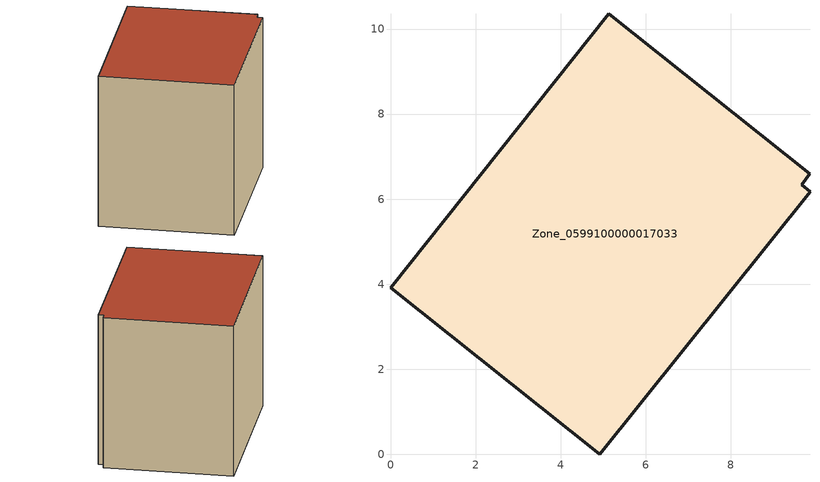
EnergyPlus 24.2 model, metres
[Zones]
Zone_0599100000017033
 floor ground (C_G): 0,3.91 5.13,10.36 9.86,6.6 9.67,6.34 9.86,6.17 4.92,0 z0.6
 wall outside (C_F): 5.13,10.36 0,3.91 4.92,0 9.86,6.17 9.67,6.34 9.86,6.6 5.13,10.36 z0.6:8.06
 roof outside (C_R): 0,3.91 4.92,0 9.86,6.17 9.67,6.34 9.86,6.6 5.13,10.36 z8.06
[BUILDING]
Pand.0599100000017033: North Axis=0; Terrain=City; Loads Convergence Tolerance Value=0.04; Temperature Convergence Tolerance Value=0.4; Solar Distribution=FullExterior; Maximum Number of Warmup Days=25; Minimum Number of Warmup Days=1
[Site:Location]
Rotterdam.The.Hague.AP_ZH_NLD Design_Conditions: Latitude=51.96; Longitude=4.45; Time Zone=1; Elevation=-4.5
[SITE:GROUNDTEMPERATURE:BUILDINGSURFACE]
18, 18, 18, 18, 18, 18, 18, 18, 18, 18, 18, 18
[MATERIAL] Thermal Absorptance=0.9; Solar Absorptance=0.7; Visible Absorptance=0.7
Name | Roughness | Thickness | Conductivity | Density | Specific Heat
G.TC.1965-1974 | MediumSmooth | 0.15 | 0.882353 | 540 | 1210
F.TC.1965-1974 | Rough | 0.3 | 0.697674 | 1920 | 840
R.TC.1965-1974 | MediumRough | 0.2 | 0.232558 | 1500 | 1000
[CONSTRUCTION]
C_G: G.TC.1965-1974
C_F: F.TC.1965-1974
C_R: R.TC.1965-1974
[ZONE]
Zone_0599100000017033: Type=1; Multiplier=1; Ceiling Height=Autocalculate; Volume=Autocalculate; Floor Area=autocalculate; Part of Total Floor Area=Yes
[ZONEINFILTRATION:DESIGNFLOWRATE]
Infil_Zone_0599100000017033: Zone or ZoneList or Space or SpaceList=Zone_0599100000017033; Schedule=AlwaysOn; Design Flow Rate Calculation Method=Flow/Area; Flow Rate per Floor Area=0.003; Constant Term Coefficient=1; Temperature Term Coefficient=0; Velocity Term Coefficient=0; Velocity Squared Term Coefficient=0
[HVACTEMPLATE:ZONE:IDEALLOADSAIRSYSTEM]
Zone_0599100000017033: Maximum Heating Supply Air Temperature=50; Minimum Cooling Supply Air Temperature=13; Maximum Heating Supply Air Humidity Ratio=0.0156; Minimum Cooling Supply Air Humidity Ratio=0.0077; Heating Limit=NoLimit; Cooling Limit=NoLimit; Dehumidification Control Type=ConstantSensibleHeatRatio; Cooling Sensible Heat Ratio=0.7; Dehumidification Setpoint=60; Humidification Control Type=None; Humidification Setpoint=30; Outdoor Air Method=None; Outdoor Air Flow Rate per Person=0.00944; Outdoor Air Flow Rate per Zone Floor Area=0; Outdoor Air Flow Rate per Zone=0; Demand Controlled Ventilation Type=None; Outdoor Air Economizer Type=NoEconomizer; Heat Recovery Type=None; Sensible Heat Recovery Effectiveness=0.7; Latent Heat Recovery Effectiveness=0.65
[ZONECONTROL:THERMOSTAT]
ThermostatControl_Zone_0599100000017033: Zone or ZoneList=Zone_0599100000017033; Control Type Schedule=DualSetpointControlType; Control 1=Thermostat_Zone_0599100000017033; Temperature Difference Between Cutout And Setpoint=0
[THERMOSTATSETPOINT:DUALSETPOINT]
Thermostat_Zone_0599100000017033: Heating Setpoint Temperature Schedule=HeatingSetpoint_Zone_0599100000017033; Cooling Setpoint Temperature Schedule=CoolingSetpoint_Zone_0599100000017033
[SCHEDULE:COMPACT]
HeatingSetpoint_Zone_0599100000017033: Through: 12/31, For: AllDays, Until: 24:00, 21
CoolingSetpoint_Zone_0599100000017033: Through: 12/31, For: AllDays, Until: 24:00, 24
DualSetpointControlType: Through: 12/31, For: AllDays, Until: 24:00, 4
AlwaysOn: Through: 12/31, For: AllDays, Until: 24:00, 1
